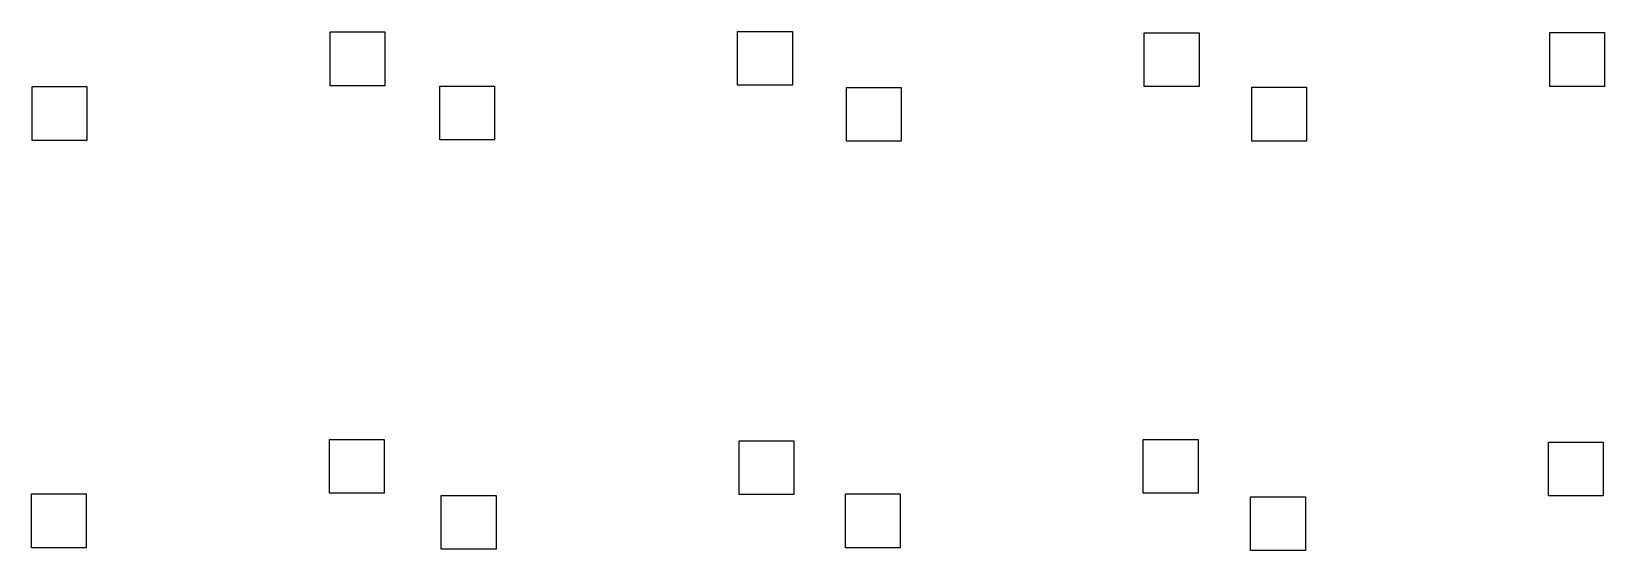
# Model space of a CAD drawing. Header units: millimetres. Extents: x 71.3 to 144.4, y -149.1 to -125.
import ezdxf

# ---------------------------------------------------------------- set-up
doc = ezdxf.new("R2010")
doc.units = ezdxf.units.MM
doc.layers.add('B.Paste', color=132, linetype='CONTINUOUS', true_color=0x00c2c2)

msp = doc.modelspace()

# ---------------------------------------------------------------- linework, layer by layer
at = {"layer": 'B.Paste', "linetype": 'CONTINUOUS'}
for p, q in [((85.1407, -127.5103), (85.1407, -125.0103)), ((85.1407, -125.0103), (87.6907, -125.0103)), ((87.6907, -125.0103), (87.6907, -127.5103)), ((104.0946, -127.4867), (104.0946, -124.9867)), ((104.0946, -124.9867), (106.6446, -124.9867)), ((106.6446, -124.9867), (106.6446, -127.4867)), ((122.9979, -127.5514), (122.9979, -125.0514)), ((122.9979, -125.0514), (125.5479, -125.0514)), ((125.5479, -125.0514), (125.5479, -127.5514)), ((141.8509, -127.54), (141.8509, -125.04)), ((141.8509, -125.04), (144.4009, -125.04)), ((144.4009, -125.04), (144.4009, -127.54)), ((71.2907, -130.0503), (71.2907, -127.5503)), ((71.2907, -127.5503), (73.8407, -127.5503)), ((73.8407, -127.5503), (73.8407, -130.0503)), ((87.6907, -127.5103), (85.1407, -127.5103)), ((90.2446, -130.0267), (90.2446, -127.5267)), ((90.2446, -127.5267), (92.7946, -127.5267)), ((92.7946, -127.5267), (92.7946, -130.0267)), ((106.6446, -127.4867), (104.0946, -127.4867)), ((109.1479, -130.0914), (109.1479, -127.5914)), ((109.1479, -127.5914), (111.6979, -127.5914)), ((111.6979, -127.5914), (111.6979, -130.0914)), ((125.5479, -127.5514), (122.9979, -127.5514)), ((128.0009, -130.08), (128.0009, -127.58)), ((128.0009, -127.58), (130.5509, -127.58)), ((130.5509, -127.58), (130.5509, -130.08)), ((144.4009, -127.54), (141.8509, -127.54)), ((73.8407, -130.0503), (71.2907, -130.0503)), ((92.7946, -130.0267), (90.2446, -130.0267)), ((111.6979, -130.0914), (109.1479, -130.0914)), ((130.5509, -130.08), (128.0009, -130.08)), ((85.109, -146.442), (85.109, -143.942)), ((85.109, -143.942), (87.659, -143.942)), ((87.659, -143.942), (87.659, -146.442)), ((104.159, -146.511), (104.159, -144.011)), ((104.159, -144.011), (106.709, -144.011)), ((106.709, -144.011), (106.709, -146.511)), ((122.955, -146.442), (122.955, -143.942)), ((122.955, -143.942), (125.505, -143.942)), ((125.505, -143.942), (125.505, -146.442)), ((141.7891, -146.569), (141.7891, -144.069)), ((141.7891, -144.069), (144.3391, -144.069)), ((144.3391, -144.069), (144.3391, -146.569)), ((71.259, -148.982), (71.259, -146.482)), ((71.259, -146.482), (73.809, -146.482)), ((73.809, -146.482), (73.809, -148.982)), ((87.659, -146.442), (85.109, -146.442)), ((90.309, -149.051), (90.309, -146.551)), ((90.309, -146.551), (92.859, -146.551)), ((92.859, -146.551), (92.859, -149.051)), ((106.709, -146.511), (104.159, -146.511)), ((109.105, -148.982), (109.105, -146.482)), ((109.105, -146.482), (111.655, -146.482)), ((111.655, -146.482), (111.655, -148.982)), ((125.505, -146.442), (122.955, -146.442)), ((127.9391, -149.109), (127.9391, -146.609)), ((127.9391, -146.609), (130.4891, -146.609)), ((130.4891, -146.609), (130.4891, -149.109)), ((144.3391, -146.569), (141.7891, -146.569)), ((73.809, -148.982), (71.259, -148.982)), ((92.859, -149.051), (90.309, -149.051)), ((111.655, -148.982), (109.105, -148.982)), ((130.4891, -149.109), (127.9391, -149.109))]:
    msp.add_line(p, q, dxfattribs=at)

doc.saveas('drawing.dxf')
